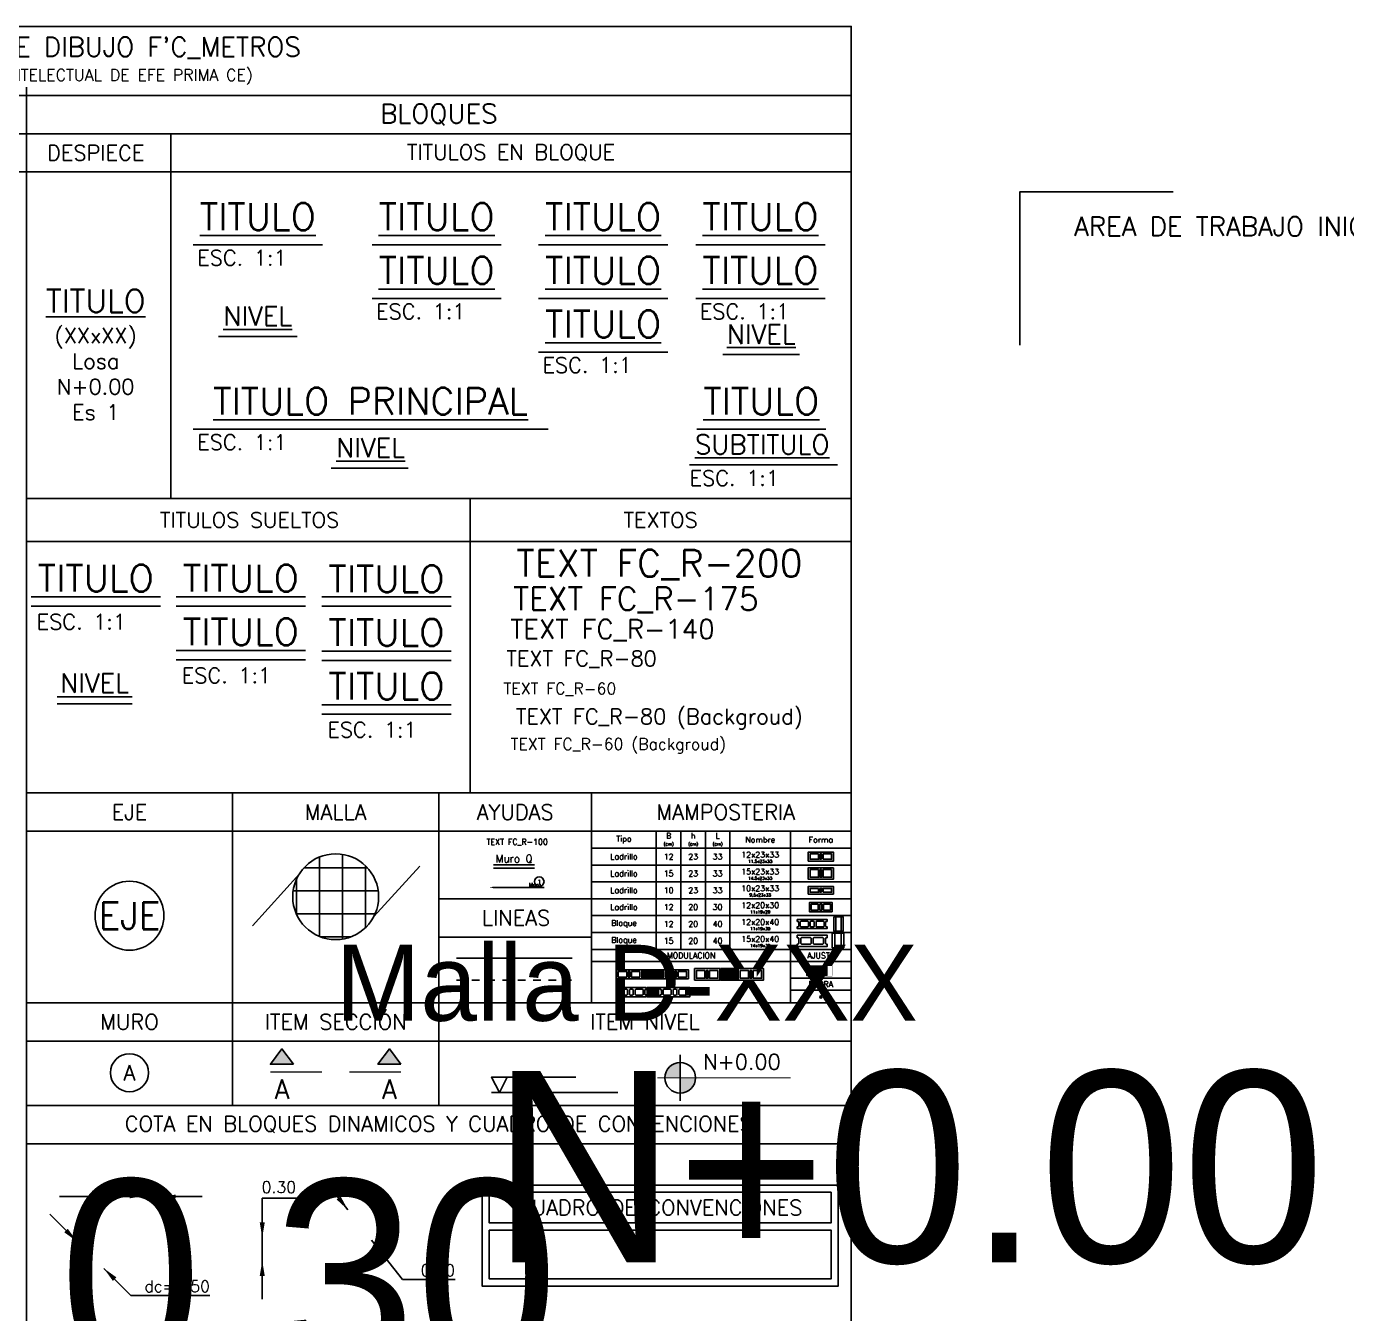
# Model space of a CAD drawing. Header units: millimetres. Extents: x -0.7 to 82.3, y -14.8 to 42.8.
# Drawn here: x 9.38 to 26.6, y 25.98 to 42.78 of the extents above; entities that cross this region are included whole.
import ezdxf
from ezdxf import colors
from ezdxf.entities.mleader import LeaderData, LeaderLine
from ezdxf.enums import TextEntityAlignment as Align
from ezdxf.math import Vec2, Vec3

# ---------------------------------------------------------------- set-up
doc = ezdxf.new("R2018")
doc.units = ezdxf.units.MM
doc.header["$LTSCALE"] = 0.01
doc.linetypes.add('DOT', pattern=[6.35, 0, -6.35])
for name, color, linetype in [('FC_BORDES', 4, 'Continuous'), ('FC_CIRCULO DE EJES', 3, 'Continuous'), ('FC_COTAS', 1, 'Continuous'), ('FC_HATCH 253', 253, 'Continuous'), ('FC_LINEA CORTE', 1, 'Continuous'), ('FC_MODULACION', 6, 'Continuous'), ('FC_NUMERO', 11, 'Continuous'), ('FC_R-100', 12, 'Continuous'), ('FC_R-140', 2, 'Continuous'), ('FC_R-175', 5, 'Continuous'), ('FC_R-200', 5, 'Continuous'), ('FC_R-60', 11, 'Continuous'), ('FC_R-80', 11, 'Continuous'), ('FC_REFUERZO', 5, 'Continuous'), ('FC_REFUERZO 2', 1, 'Continuous')]:
    doc.layers.add(name, color=color, linetype=linetype)
doc.layers.add('FC_HOJA', color=230, linetype='Continuous', plot=False)
doc.layers.add('FC_TEXTO NO IMPRIMIR', color=252, linetype='Continuous', plot=False)
doc.styles.add('FC_TEXT', font='romans.shx', dxfattribs={"height": 0.002})
doc.styles.add('FC_TEXT1', font='romans.shx')
doc.styles.get("Standard").update_dxf_attribs({"font": 'romans.shx'})
doc.linetypes.add('ZIGZAG', pattern='A,0.00254,-5.08,[131,ltypeshp.shx,S=5.08,R=0,X=-5.08,Y=0],-10.16,[131,ltypeshp.shx,S=5.08,R=180,X=5.08,Y=0],-5.08', length=20.32254)
doc.dimstyles.new('FC_COTAS EJES', dxfattribs={"dimtxt": 0.002, "dimasz": 0.0015, "dimexe": 0, "dimexo": 0, "dimgap": 0.001, "dimtad": 1, "dimtih": 1, "dimtoh": 1, "dimzin": 0, "dimdsep": 46, "dimtxsty": 'FC_TEXT1', "dimblk": 'DOT', "dimcen": 0.09, "dimclrd": 256, "dimclre": 256, "dimclrt": 256, "dimadec": 0, "dimazin": 0, "dimtfac": 1, "dimtix": 1, "dimtmove": 2, "dimatfit": 3, "dimfxl": 1.002, "dimtolj": 1, "dimtzin": 0, "dimlwd": -1, "dimarcsym": 0})

# ---------------------------------------------------------------- blocks, each defined once
blk = doc.blocks.new('*U24')
at = {"layer": 'FC_R-200', "color": 4, "ltscale": 1.5}
blk.add_lwpolyline([(-0.00843, 0), (0.00843, 0)], dxfattribs=at)
at = {"layer": 'FC_R-200', "ltscale": 1.5, "style": 'FC_TEXT1'}
blk.add_attdef('%%UTÍTULO', text='', height=0.0035, dxfattribs=at).set_placement((0, 0.00366), align=Align.MIDDLE_CENTER)
at = {"layer": 'FC_R-80', "ltscale": 1.5, "style": 'FC_TEXT1'}
blk.add_attdef('ESCALA', text='', height=0.002, dxfattribs=at).set_placement((-0.0079, -0.0017), align=Align.MIDDLE_LEFT)
blk = doc.blocks.new('*U25')
at = {"layer": 'FC_R-140', "color": 4, "ltscale": 1.5}
blk.add_lwpolyline([(-0.00515, -0.00507), (0.00489, -0.00507)], dxfattribs=at)
at = {"layer": 'FC_R-200', "color": 4, "ltscale": 1.5}
blk.add_lwpolyline([(-0.02315, 0), (0.02315, 0)], dxfattribs=at)
at = {"layer": 'FC_R-140', "ltscale": 1.5, "style": 'FC_TEXT1'}
blk.add_attdef('%%UNIVEL', text='', height=0.0025, dxfattribs=at).set_placement((0, -0.00242), align=Align.MIDDLE_CENTER)
at = {"layer": 'FC_R-200', "ltscale": 1.5, "style": 'FC_TEXT1'}
blk.add_attdef('%%UTÍTULO', text='', height=0.0035, dxfattribs=at).set_placement((0, 0.00366), align=Align.MIDDLE_CENTER)
at = {"layer": 'FC_R-80', "ltscale": 1.5, "style": 'FC_TEXT1'}
blk.add_attdef('ESCALA', text='', height=0.002, dxfattribs=at).set_placement((-0.02262, -0.0017), align=Align.MIDDLE_LEFT)
blk = doc.blocks.new('*U27')
at = {"layer": 'FC_R-200', "color": 4, "ltscale": 1.5}
for points in [[(-0.00843, 0), (0.00843, 0)], [(-0.00843, -0.007), (0.00843, -0.007)]]:
    blk.add_lwpolyline(points, dxfattribs=at)
at = {"layer": 'FC_R-200', "ltscale": 1.5, "style": 'FC_TEXT1'}
for tag, p in [('%%UTÍTULO', (0, 0.00366)), ('%%UTÍTULO1', (0, -0.00334))]:
    blk.add_attdef(tag, text='', height=0.0035, dxfattribs=at).set_placement(p, align=Align.MIDDLE_CENTER)
at = {"layer": 'FC_R-80', "ltscale": 1.5, "style": 'FC_TEXT1'}
blk.add_attdef('ESCALA', text='', height=0.002, dxfattribs=at).set_placement((-0.0079, -0.0087), align=Align.MIDDLE_LEFT)
blk = doc.blocks.new('FC_B_Eje')
at = {"layer": 'FC_CIRCULO DE EJES', "ltscale": 1.5}
blk.add_circle((0, 0), 0.0045, dxfattribs=at)
at = {"ltscale": 1.5, "style": 'FC_TEXT1'}
blk.add_attdef('EJE', text='', height=0.0035, dxfattribs=at).set_placement((0, 0), align=Align.MIDDLE_CENTER)
blk = doc.blocks.new('*U23')
h = blk.add_hatch(color=256)
h.dxf.hatch_style = 1
h.paths.add_polyline_path([(0.003, 0.001), (0, 0.001), (0.0015, 0.003)])
h.paths.add_polyline_path([(0.01702, 0.001), (0.01402, 0.001), (0.01552, 0.003)])
for points in [[(0.003, 0.001), (0, 0.001), (0.0015, 0.003)], [(0.01702, 0.001), (0.01402, 0.001), (0.01552, 0.003)]]:
    blk.add_lwpolyline(points, close=True)
at = {"const_width": 0.00015}
for points in [[(0, 0), (0.00674, 0)], [(0.01702, 0), (0.01027, 0)]]:
    blk.add_lwpolyline(points, dxfattribs=at)
at = {"layer": 'FC_R-140', "style": 'FC_TEXT1'}
for tag, p in [('X', (0.0015, -0.00225)), ("X'", (0.01552, -0.00225))]:
    blk.add_attdef(tag, text='', height=0.0025, dxfattribs=at).set_placement(p, align=Align.MIDDLE_CENTER)
blk = doc.blocks.new('*U22')
at = {"layer": 'FC_HATCH 253'}
h = blk.add_hatch(color=256, dxfattribs=at)
h.paths.add_polyline_path([(-0.002, 0), (0, 0), (0, 0.002, 0.414214)])
h.paths.add_polyline_path([(0.002, 0), (0, 0), (0, -0.002, 0.414214)])
blk.add_line((0, 0.003), (0, -0.003))
at = {"const_width": 0.00015}
blk.add_lwpolyline([(-0.003, 0), (0.01442, 0)], dxfattribs=at)
blk.add_circle((0, 0), 0.002)
at = {"layer": 'FC_R-80', "style": 'FC_TEXT1'}
blk.add_attdef('NIVEL', (0.003, 0.00109), '', height=0.002, dxfattribs=at)
blk = doc.blocks.new('*U26')
at = {"layer": 'FC_R-140', "color": 4, "ltscale": 1.5}
blk.add_lwpolyline([(-0.0049, -0.01433), (0.00511, -0.01433)], dxfattribs=at)
at = {"layer": 'FC_R-200', "color": 4, "ltscale": 1.5}
for points in [[(-0.00843, 0), (0.00843, 0)], [(-0.00843, -0.007), (0.00843, -0.007)]]:
    blk.add_lwpolyline(points, dxfattribs=at)
at = {"layer": 'FC_R-140', "ltscale": 1.5, "style": 'FC_TEXT1'}
blk.add_attdef('%%UNIVEL', text='', height=0.0025, dxfattribs=at).set_placement((0.00011, -0.01167), align=Align.MIDDLE_CENTER)
at = {"layer": 'FC_R-200', "ltscale": 1.5, "style": 'FC_TEXT1'}
for tag, p in [('%%UTÍTULO', (0, 0.00366)), ('%%UTÍTULO1', (0, -0.00334))]:
    blk.add_attdef(tag, text='', height=0.0035, dxfattribs=at).set_placement(p, align=Align.MIDDLE_CENTER)
at = {"layer": 'FC_R-80', "ltscale": 1.5, "style": 'FC_TEXT1'}
blk.add_attdef('ESCALA', text='', height=0.002, dxfattribs=at).set_placement((-0.0079, -0.0087), align=Align.MIDDLE_LEFT)
blk = doc.blocks.new('*U28')
at = {"layer": 'FC_R-200', "color": 4, "ltscale": 1.5}
for points in [[(-0.00843, 0), (0.00843, 0)], [(-0.00843, -0.007), (0.00843, -0.007)], [(-0.00843, -0.014), (0.00843, -0.014)]]:
    blk.add_lwpolyline(points, dxfattribs=at)
at = {"layer": 'FC_R-200', "ltscale": 1.5, "style": 'FC_TEXT1'}
for tag, p in [('TÍTULO', (0, 0.00366)), ('TÍTULO1', (0, -0.00334)), ('TÍTULO2', (0, -0.01034))]:
    blk.add_attdef(tag, text='', height=0.0035, dxfattribs=at).set_placement(p, align=Align.MIDDLE_CENTER)
at = {"layer": 'FC_R-80', "ltscale": 1.5, "style": 'FC_TEXT1'}
blk.add_attdef('ESCALA', text='', height=0.002, dxfattribs=at).set_placement((-0.0079, -0.0157), align=Align.MIDDLE_LEFT)
blk = doc.blocks.new('*U21')
at = {"ltscale": 0.9, "const_width": 0.0002}
blk.add_lwpolyline([(-0.00545, 0.002), (-0.01651, 0.002)], dxfattribs=at)
at = {"ltscale": 0.9}
blk.add_lwpolyline([(-0.01547, 0), (-0.01443, 0.002), (-0.01651, 0.002)], close=True, dxfattribs=at)
blk.add_lwpolyline([(0, 0), (-0.01651, 0)], dxfattribs=at)
at = {"layer": 'FC_R-80', "lineweight": 25, "flags": 104}
blk.add_attdef('N+00.00', text='', height=0.002, dxfattribs=at).set_placement((-0.01651, 0.00282), align=Align.BOTTOM_LEFT)
blk = doc.blocks.new('*U20')
at = {"layer": 'FC_NUMERO', "color": 0}
blk.add_circle((0, 0), 0.00248, dxfattribs=at)
at = {"layer": 'FC_NUMERO', "color": 0, "style": 'FC_TEXT1'}
blk.add_attdef('N-NUM', text='', height=0.002, dxfattribs=at).set_placement((0, 0), align=Align.MIDDLE_CENTER)
blk = doc.blocks.new('*U34')
at = {"layer": 'FC_R-140', "color": 4, "ltscale": 1.5}
blk.add_lwpolyline([(-0.00934, -0.00466), (0.00994, -0.00466)], dxfattribs=at)
at = {"layer": 'FC_R-200', "color": 4, "ltscale": 1.5}
blk.add_lwpolyline([(-0.00842, 0), (0.00842, 0)], dxfattribs=at)
at = {"layer": 'FC_R-140', "ltscale": 1.5, "style": 'FC_TEXT1'}
blk.add_attdef('%%UNIVEL', text='', height=0.0025, dxfattribs=at).set_placement((0.00013, -0.002), align=Align.MIDDLE_CENTER)
at = {"layer": 'FC_R-200', "ltscale": 1.5, "style": 'FC_TEXT1'}
blk.add_attdef('%%UTÍTULO', text='', height=0.0035, dxfattribs=at).set_placement((0.00001, 0.00366), align=Align.MIDDLE_CENTER)
at = {"layer": 'FC_R-80', "ltscale": 1.5, "style": 'FC_TEXT'}
blk.add_attdef('ESCALA', text='', height=0.002, dxfattribs=at).set_placement((-0.00934, -0.00538), align=Align.TOP_LEFT)
blk = doc.blocks.new('*U32')
at = {"layer": 'FC_BORDES'}
for points in [[(0, 0), (0.04646, 0), (0.04646, -0.01316), (0, -0.01316)], [(0.00093, -0.00093), (0.04553, -0.00093), (0.04553, -0.00493), (0.00093, -0.00493)], [(0.00093, -0.00587), (0.04553, -0.00587), (0.04553, -0.01223), (0.00093, -0.01223)]]:
    blk.add_lwpolyline(points, close=True, dxfattribs=at)
at = {"layer": 'FC_R-80', "ltscale": 0.6, "style": 'FC_TEXT1'}
blk.add_attdef('CONVENCIONES', text='', height=0.002, dxfattribs=at).set_placement((0.02323, -0.00293), align=Align.MIDDLE_CENTER)
blk = doc.blocks.new('*U36')
at = {"layer": 'FC_R-140', "color": 4, "ltscale": 1.5}
blk.add_lwpolyline([(-0.00514, 0), (0.00514, 0)], dxfattribs=at)
at = {"layer": 'FC_R-140', "ltscale": 1.5, "style": 'FC_TEXT1'}
blk.add_attdef('%%UTÍTULO', text='', height=0.0025, dxfattribs=at).set_placement((0, 0.00266), align=Align.MIDDLE_CENTER)
at = {"layer": 'FC_R-80', "ltscale": 1.5, "style": 'FC_TEXT1'}
blk.add_attdef('ESCALA', text='', height=0.002, dxfattribs=at).set_placement((-0.00514, -0.0017), align=Align.MIDDLE_LEFT)
blk = doc.blocks.new('*U38')
at = {"layer": 'FC_R-140', "ltscale": 0.6}
blk.add_lwpolyline([(-0.0049, -0.00056), (0.0049, -0.00056)], dxfattribs=at)
at = {"layer": 'FC_R-140', "color": 4, "ltscale": 1.5}
blk.add_lwpolyline([(-0.0049, -0.00147), (0.0049, -0.00147)], dxfattribs=at)
blk = doc.blocks.new('_Dot')
at = {"color": 0, "linetype": 'ByBlock', "lineweight": -2}
blk.add_line((-0.5, 0), (-1, 0), dxfattribs=at)
at = {"color": 0, "linetype": 'ByBlock', "const_width": 0.5}
blk.add_lwpolyline([(-0.25, 0, 1), (0.25, 0, 1)], format="xyb", close=True, dxfattribs=at)
blk = doc.blocks.new('*U63')
at = {"layer": 'FC_R-200'}
blk.add_lwpolyline([(-0.00843, -0.0007), (0.00843, -0.0007)], dxfattribs=at)
at = {"layer": 'FC_R-200', "color": 4, "ltscale": 1.5}
blk.add_lwpolyline([(-0.00843, -0.0019), (0.00843, -0.0019)], dxfattribs=at)
blk = doc.blocks.new('*U68')
at = {"layer": 'FC_REFUERZO', "ltscale": 0.9}
h = blk.add_hatch(dxfattribs=at)
h.set_pattern_fill('_USER', color=256, scale=0.003, double=1, pattern_type=0)
h.set_pattern_definition([(0, (0, 0), (0, 0.003), []), (90, (0, 0), (-0.003, 2e-19), [])])
edge = h.paths.add_edge_path()
edge.add_arc((0, 0), 0.0056, 0, 360)
at = {"layer": 'FC_BORDES'}
blk.add_circle((0, 0), 0.0056, dxfattribs=at)
at = {"layer": 'FC_LINEA CORTE'}
for points in [[(0.00496, -0.0026), (0.01096, 0.00398)], [(-0.00474, 0.00298), (-0.01085, -0.00379)]]:
    blk.add_lwpolyline(points, dxfattribs=at)
at = {"layer": 'FC_R-80', "lineweight": 30, "ltscale": 0.9, "flags": 104}
blk.add_attdef('Malla', text='', height=0.002, dxfattribs=at).set_placement((0, -0.00627), align=Align.TOP_CENTER)
blk = doc.blocks.new('FC_B_Ladrillo12x20x30')
at = {"layer": 'FC_MODULACION', "ltscale": 0.9}
for points in [[(0.3, 0.12), (0, 0.12), (0, 0), (0.3, 0)], [(0.117, 0.022), (0.022, 0.022), (0.022, 0.098), (0.117, 0.098)], [(0.136, 0.022), (0.136, 0.098), (0.164, 0.098), (0.164, 0.022)], [(0.183, 0.022), (0.278, 0.022), (0.278, 0.098), (0.183, 0.098)]]:
    blk.add_lwpolyline(points, close=True, dxfattribs=at)
blk = doc.blocks.new('FC_B_Ladrillo 10x23x33')
at = {"color": 0, "ltscale": 0.9}
for points in [[(0, -0.1), (0.33, -0.1), (0.33, 0), (0, 0)], [(0.135, -0.025), (0.025, -0.025), (0.025, -0.075), (0.135, -0.075)], [(0.175, -0.075), (0.175, -0.025), (0.155, -0.025), (0.155, -0.075)], [(0.195, -0.075), (0.305, -0.075), (0.305, -0.025), (0.195, -0.025)]]:
    blk.add_lwpolyline(points, close=True, dxfattribs=at)
blk = doc.blocks.new('FC_B_Ladrillo 15x23x33')
at = {"ltscale": 0.6}
for points in [[(0.33, 0), (0, 0), (0, -0.15), (0.33, -0.15)], [(0.135, -0.025), (0.025, -0.025), (0.025, -0.125), (0.135, -0.125)], [(0.175, -0.025), (0.155, -0.025), (0.155, -0.125), (0.175, -0.125)], [(0.305, -0.025), (0.195, -0.025), (0.195, -0.125), (0.305, -0.125)]]:
    blk.add_lwpolyline(points, close=True, dxfattribs=at)
blk = doc.blocks.new('FC_B_Bloque concreto 12x20x40')
at = {"ltscale": 0.6}
for points in [[(0, 0), (0.39, 0), (0.39, -0.025), (0.38, -0.025, 0.4142136), (0.37, -0.035), (0.37, -0.085, 0.4142136), (0.38, -0.095), (0.39, -0.095), (0.39, -0.12), (0, -0.12), (0, -0.095), (0.01, -0.095, 0.4142136), (0.02, -0.085), (0.02, -0.035, 0.4142136), (0.01, -0.025), (0, -0.025)], [(0.05, -0.0225), (0.135, -0.0225, -0.4142136), (0.145, -0.0325), (0.145, -0.0875, -0.4142136), (0.135, -0.0975), (0.05, -0.0975, -0.4142136), (0.04, -0.0875), (0.04, -0.0325, -0.4142136)], [(0.18, -0.0225), (0.21, -0.0225, -0.4142136), (0.22, -0.0325), (0.22, -0.0875, -0.4142136), (0.21, -0.0975), (0.18, -0.0975, -0.4142136), (0.17, -0.0875), (0.17, -0.0325, -0.4142136)], [(0.34, -0.0225), (0.255, -0.0225, 0.4142136), (0.245, -0.0325), (0.245, -0.0875, 0.4142136), (0.255, -0.0975), (0.34, -0.0975, 0.4142136), (0.35, -0.0875), (0.35, -0.0325, 0.4142136)]]:
    blk.add_lwpolyline(points, format="xyb", close=True, dxfattribs=at)
blk = doc.blocks.new('FC_B_Bloque concreto 15x20x40')
at = {"ltscale": 0.6}
for points in [[(0, 0), (0.39, 0), (0.39, -0.033), (0.38, -0.033, 0.414214), (0.37, -0.043), (0.37, -0.107, 0.414214), (0.38, -0.117), (0.39, -0.117), (0.39, -0.15), (0, -0.15), (0, -0.117), (0.01, -0.117, 0.414214), (0.02, -0.107), (0.02, -0.043, 0.414214), (0.01, -0.033), (0, -0.033)], [(0.063, -0.119), (0.166, -0.119, 0.414214), (0.181, -0.104), (0.181, -0.046, 0.414214), (0.166, -0.031), (0.063, -0.031, 0.414214), (0.048, -0.046), (0.048, -0.104, 0.414214)], [(0.327, -0.119), (0.224, -0.119, -0.414214), (0.209, -0.104), (0.209, -0.046, -0.414214), (0.224, -0.031), (0.327, -0.031, -0.414214), (0.342, -0.046), (0.342, -0.104, -0.414214)]]:
    blk.add_lwpolyline(points, format="xyb", close=True, dxfattribs=at)
blk = doc.blocks.new('FC_B_Bloque concreto 12x20x40 alzado')
at = {"ltscale": 0.6}
blk.add_lwpolyline([(0, 0.2), (0.12, 0.2), (0.12, 0.01), (0, 0.01)], close=True, dxfattribs=at)
for points in [[(0.025, 0.2), (0.025, 0.01)], [(0.095, 0.2), (0.095, 0.01)]]:
    blk.add_lwpolyline(points, dxfattribs=at)
blk = doc.blocks.new('FC_B_Bloque concreto 15x20x40 alzado')
at = {"ltscale": 0.6}
blk.add_lwpolyline([(0, 0.2), (0.15, 0.2), (0.15, 0.01), (0, 0.01)], close=True, dxfattribs=at)
for points in [[(0.033, 0.2), (0.033, 0.01)], [(0.117, 0.2), (0.117, 0.01)]]:
    blk.add_lwpolyline(points, dxfattribs=at)
blk = doc.blocks.new('FC_B_Ladrillo 12x23x33')
at = {"color": 0, "ltscale": 0.9}
for points in [[(0, -0.12), (0.33, -0.12), (0.33, 0), (0, 0)], [(0.135, -0.025), (0.025, -0.025), (0.025, -0.095), (0.135, -0.095)], [(0.175, -0.095), (0.175, -0.025), (0.155, -0.025), (0.155, -0.095)], [(0.195, -0.095), (0.305, -0.095), (0.305, -0.025), (0.195, -0.025)]]:
    blk.add_lwpolyline(points, close=True, dxfattribs=at)
blk = doc.blocks.new('*U78')
at = {"layer": 'FC_MODULACION', "color": 0}
for p in [(-0.355, 0.06), (-0.015, 0.06)]:
    blk.add_blockref('FC_B_Ladrillo 12x23x33', p, dxfattribs=at)
at = {"color": 0, "ltscale": 0.9}
blk.add_wipeout([(0.245, 0.06), (0.585, 0.06), (0.585, -0.06), (0.245, -0.06)], dxfattribs=at)
at = {"layer": 'FC_HATCH 253', "ltscale": 0.9, "transparency": 33554687}
h = blk.add_hatch(dxfattribs=at)
h.set_pattern_fill('ANSI31', color=256, scale=0.003)
h.set_pattern_definition([(45, (0.2548925, 0), (-0.0067352, 0.0067352), [])])
h.paths.add_polyline_path([(-0.015, 0.06), (0.245, 0.06), (0.245, -0.06), (-0.015, -0.06)])
at = {"layer": 'FC_MODULACION', "color": 0}
blk.add_lwpolyline([(-0.015, 0.06), (0.245, 0.06), (0.245, -0.06), (-0.015, -0.06)], close=True, dxfattribs=at)
blk.add_blockref('FC_B_Ladrillo 12x23x33', (0.255, 0.06), dxfattribs=at)
blk = doc.blocks.new('*U80')
at = {"color": 0}
blk.add_blockref('FC_B_Ladrillo 15x23x33', (-0.385, 0.075), dxfattribs=at)
at = {"color": 0, "xscale": -1}
blk.add_blockref('FC_B_Ladrillo 15x23x33', (0.285, 0.075), dxfattribs=at)
at = {"color": 0, "ltscale": 0.9}
blk.add_wipeout([(0.175, 0.076), (0.425, 0.076), (0.425, -0.075), (0.175, -0.075)], dxfattribs=at)
at = {"layer": 'FC_HATCH 253', "ltscale": 0.9, "transparency": 33554687}
h = blk.add_hatch(dxfattribs=at)
h.set_pattern_fill('ANSI31', color=256, scale=0.003)
h.set_pattern_definition([(45, (0.130082, 0), (-0.0067352, 0.0067352), [])])
h.paths.add_polyline_path([(-0.045, 0.075), (0.175, 0.075), (0.175, -0.075), (-0.045, -0.075)])
at = {"color": 0, "ltscale": 0.9, "transparency": 33554687}
blk.add_lwpolyline([(-0.045, 0.075), (0.175, 0.075), (0.175, -0.075), (-0.045, -0.075)], close=True, dxfattribs=at)
at = {"color": 0, "xscale": -1}
blk.add_blockref('FC_B_Ladrillo 15x23x33', (0.515, 0.075), dxfattribs=at)
blk = doc.blocks.new('*U86')
at = {"layer": 'FC_HATCH 253', "ltscale": 0.6}
h = blk.add_hatch(dxfattribs=at)
h.set_pattern_fill('ANSI31', color=256, scale=0.003)
h.paths.add_polyline_path([(0, 0), (0.159, 0), (0.159, -0.12), (0, -0.12)])
at = {"color": 0, "ltscale": 0.6}
blk.add_lwpolyline([(0, 0), (0.159, 0), (0.159, -0.12), (0, -0.12)], close=True, dxfattribs=at)
at = {"ltscale": 0.6}
blk.add_lwpolyline([(0.159, 0), (0.39, 0), (0.39, -0.12), (0.159, -0.12)], close=True, dxfattribs=at)
at = {"color": 0}
for p in [(-0.4, 0), (0, 0)]:
    blk.add_blockref('FC_B_Bloque concreto 12x20x40', p, dxfattribs=at)
at = {"ltscale": 0.6}
blk.add_wipeout([(0.159, 0), (0.395, 0), (0.395, -0.12), (0.159, -0.12)], dxfattribs=at)
at = {"color": 0}
blk.add_blockref('FC_B_Bloque concreto 12x20x40', (0.169, 0), dxfattribs=at)
blk = doc.blocks.new('*U85')
at = {"layer": 'FC_HATCH 253', "ltscale": 0.6}
h = blk.add_hatch(dxfattribs=at)
h.set_pattern_fill('ANSI31', color=256, scale=0.003)
h.set_pattern_definition([(45, (0.097686, 0), (-0.0067352, 0.0067352), [])])
h.paths.add_polyline_path([(0, 0), (0.263, 0), (0.263, -0.12), (0, -0.12)])
at = {"color": 0, "ltscale": 0.6}
blk.add_blockref('FC_B_Ladrillo 12x23x33', (0, 0), dxfattribs=at)
blk.add_wipeout([(0.335, 0.005), (0.263, 0.005), (0.263, -0.125), (0.335, -0.125)], dxfattribs=at)
blk.add_lwpolyline([(0, 0), (0.263, 0), (0.263, -0.12), (0, -0.12)], close=True, dxfattribs=at)
blk = doc.blocks.new('FC_B_Barra muros mamposteria')
h = blk.add_hatch(color=0)
h.dxf.hatch_style = 1
edge = h.paths.add_edge_path()
edge.add_arc((0, 0), 0.015, 0, 360, ccw=False)
at = {"color": 0}
blk.add_circle((0, 0), 0.015, dxfattribs=at)
blk = doc.blocks.new('*U111')
at = {"layer": 'FC_BORDES', "ltscale": 0.9}
blk.add_lwpolyline([(-0.00534, -0.00091), (0.00534, -0.00091)], dxfattribs=at)
at = {"layer": 'FC_R-80', "ltscale": 0.9}
blk.add_lwpolyline([(-0.00534, 0), (0.00534, 0)], dxfattribs=at)
at = {"layer": 'FC_R-80', "ltscale": 0.6, "style": 'FC_TEXT1'}
blk.add_attdef('MURO', text='', height=0.002, dxfattribs=at).set_placement((0, 0), align=Align.BOTTOM_CENTER)
blk = doc.blocks.new('*U101')
at = {"layer": 'Defpoints', "ltscale": 0.9, "transparency": 33554457}
blk.add_line((0, 0), (0.003, 0), dxfattribs=at)
at = {"layer": 'FC_R-80', "lineweight": 30, "ltscale": 0.9, "flags": 104}
blk.add_attdef('TEXTO', text='', height=0.0015, dxfattribs=at).set_placement((-0.01066, 0.0022), align=Align.TOP_LEFT)
at = {"layer": 'FC_LINEA CORTE', "ltscale": 0.9}
for points in [[(0, 0), (-0.01066, 0), (0, 0)], [(0.003, 0), (0.00798, 0), (0.003, 0)]]:
    blk.add_leader(points, dimstyle='FC_COTAS EJES', override={"dimscale": 1}, dxfattribs=at)
blk = doc.blocks.new('*U103')
at = {"layer": 'Defpoints', "ltscale": 0.9, "transparency": 33554457}
blk.add_line((0, 0), (0, -0.003), dxfattribs=at)
at = {"layer": 'FC_LINEA CORTE', "ltscale": 0.9}
blk.add_lwpolyline([(0.00508, 0.00514), (0, 0.00514)], dxfattribs=at)
at = {"layer": 'FC_R-80', "ltscale": 0.9, "style": 'FC_TEXT1'}
blk.add_attdef('TEXTO', (0.00035, 0.00584), '', height=0.0015, dxfattribs=at)
at = {"layer": 'FC_LINEA CORTE', "ltscale": 0.9}
for points in [[(0, 0), (0, 0.00514), (0, 0)], [(0, -0.003), (0, -0.00801), (0, -0.003)]]:
    blk.add_leader(points, dimstyle='FC_COTAS EJES', override={"dimscale": 1, "dimasz": 0.002}, dxfattribs=at)
blk = doc.blocks.new('*U102')
at = {"layer": 'FC_R-80', "ltscale": 0.6, "style": 'FC_TEXT1'}
blk.add_attdef('DC=X.XX', text='', height=0.0015, dxfattribs=at).set_placement((0.01561, -0.0053), align=Align.BOTTOM_RIGHT)
at = {"layer": 'FC_COTAS'}
for points in [[(-0.00177, 0.00177), (-0.0053, 0.0053)], [(0.00177, -0.00177), (0.0053, -0.0053), (0.01561, -0.0053)]]:
    blk.add_leader(points, dimstyle='FC_COTAS EJES', override={"dimscale": 1, "dimasz": 0.002, "dimgap": 0.001, "dimtad": 0}, dxfattribs=at)
blk = doc.blocks.new('*U104')
at = {"layer": 'FC_LINEA CORTE', "ltscale": 0.9}
blk.add_lwpolyline([(0.00402, -0.00514), (0.01089, -0.00514)], dxfattribs=at)
at = {"layer": 'FC_R-80', "ltscale": 0.6, "style": 'FC_TEXT1'}
blk.add_attdef('X.XX', text='', height=0.0015, dxfattribs=at).set_placement((0.01089, -0.00514), align=Align.BOTTOM_RIGHT)
at = {"layer": 'FC_LINEA CORTE', "ltscale": 0.9}
for points, override in [([(-0.00308, 0.00394), (-0.00569, 0.00729), (-0.00579, 0.00741)], {"dimscale": 1, "dimasz": 0.002}), ([(0, 0), (0.00402, -0.00514), (0.00403, -0.00514)], {"dimscale": 1, "dimasz": 0.002, "dimclrd": 256})]:
    blk.add_leader(points, dimstyle='FC_COTAS EJES', override=override, dxfattribs=at)

msp = doc.modelspace()

# ---------------------------------------------------------------- linework, layer by layer
at = {"layer": 'FC_BORDES', "ltscale": 1.5}
msp.add_lwpolyline([(0, 42.7823), (20.1371, 42.7823), (20.1371, 0), (0, 0)], close=True, dxfattribs=at)
for points in [[(0, 41.8823), (20.1371, 41.8823)], [(9.3753, 0.1067), (9.3753, 41.989)], [(0, 41.3823), (20.1371, 41.3823)], [(11.2601, 36.6236), (11.2601, 41.3823)], [(0, 40.8823), (20.1371, 40.8823)], [(9.3753, 36.6236), (20.1371, 36.6236)], [(15.1644, 36.6236), (15.1644, 32.7794)], [(9.3753, 36.0584), (20.1371, 36.0584)], [(9.3753, 32.7794), (20.1371, 32.7794)], [(12.0657, 30.2869), (12.0657, 32.7794)], [(14.7562, 30.2869), (14.7562, 32.7794)], [(16.7505, 30.0413), (16.7505, 32.7794)], [(9.3753, 32.2794), (20.1371, 32.2794)], [(17.5948, 30.7384), (17.5948, 32.2794)], [(17.9154, 30.7384), (17.9154, 32.2794)], [(18.2361, 30.7384), (18.2361, 32.2794)], [(18.554, 30.7384), (18.554, 32.2794)], [(19.3456, 30.7384), (19.3456, 32.2794)], [(16.7505, 32.0584), (20.1371, 32.0584)], [(16.7505, 31.8384), (20.1371, 31.8384)], [(16.7505, 31.6184), (20.1371, 31.6184)], [(14.7562, 31.3984), (16.7505, 31.3984)], [(16.7505, 31.3984), (20.1371, 31.3984)], [(16.7505, 31.1784), (20.1371, 31.1784)], [(14.7562, 30.8984), (16.7505, 30.8984)], [(16.7505, 30.9584), (20.1371, 30.9584)], [(16.7505, 30.7384), (20.1371, 30.7384)], [(19.3456, 30.7384), (19.3456, 30.0413)], [(16.7505, 30.5784), (20.1371, 30.5784)], [(12.0657, 28.7023), (12.0657, 30.2869)], [(14.7562, 28.7023), (14.7562, 30.2869)], [(19.3456, 30.2034), (20.1371, 30.2034)], [(9.3753, 30.0413), (20.1371, 30.0413)], [(9.3753, 29.5413), (20.1371, 29.5413)], [(9.3753, 28.7023), (20.1371, 28.7023)], [(9.3753, 28.2023), (20.1371, 28.2023)]]:
    msp.add_lwpolyline(points, dxfattribs=at)
at = {"layer": 'FC_BORDES', "linetype": 'ZIGZAG', "ltscale": 0.01}
msp.add_lwpolyline([(14.9891, 30.6221), (16.4968, 30.6221)], dxfattribs=at)
at = {"layer": 'FC_BORDES', "linetype": 'DOT', "ltscale": 0.01}
msp.add_lwpolyline([(14.9891, 30.3372), (16.4968, 30.3372)], dxfattribs=at)
at = {"layer": 'FC_HOJA', "ltscale": 0.6}
msp.add_lwpolyline([(24.3372, 40.6222), (22.3372, 40.6222), (22.3372, 38.6222)], dxfattribs=at)

# ---------------------------------------------------------------- block references
at = {"ltscale": 0.6, "xscale": 100, "yscale": 100, "zscale": 100}
msp.add_blockref('*U38', (10.265, 34.0899), dxfattribs=at)
at = {"ltscale": 0.6}
ref = msp.add_blockref('*U68', (13.411, 31.4249), dxfattribs=dict(at, xscale=100, yscale=100, zscale=100))
lines = msp.add_mtext('Malla D-XXX', dxfattribs={"layer": 'FC_R-80', "ltscale": 0.9, "insert": (13.411, 30.7983), "char_height": 0.992476, "attachment_point": 1})
ref.add_attrib('Malla', '', (13.411, 30.7983), dxfattribs={"flags": 104}).embed_mtext(lines)
at = {"layer": 'FC_BORDES', "xscale": 100, "yscale": 100, "zscale": 100}
msp.add_blockref('*U32', (15.3215, 27.6607), dxfattribs=at).add_auto_attribs({'CONVENCIONES': 'CUADRO DE CONVENCIONES'})
at = {"layer": 'FC_COTAS', "xscale": 100, "yscale": 100, "zscale": 100}
for name, p, values in [('*U23', (12.56, 29.1381), {"X'": 'A', 'X': 'A'}), ('*U22', (17.9066, 29.0617), {'NIVEL': 'N+0.00'})]:
    msp.add_blockref(name, p, dxfattribs=at).add_auto_attribs(values)
at = {"layer": 'FC_COTAS'}
ref = msp.add_blockref('*U21', (17.0935, 28.8698), dxfattribs=dict(at, xscale=100, yscale=100, zscale=100))
lines = msp.add_mtext('N+0.00', dxfattribs={"layer": 'FC_R-80', "lineweight": 25, "insert": (15.4428, 29.1519), "char_height": 2.5, "attachment_point": 1})
ref.add_attrib('N+00.00', '', (15.4428, 29.1519), dxfattribs={"flags": 104}).embed_mtext(lines)
ref = msp.add_blockref('*U101', (10.8725, 27.5138), dxfattribs=dict(at, xscale=100, yscale=100, zscale=100))
lines = msp.add_mtext('0.30', dxfattribs={"layer": 'FC_R-80', "ltscale": 0.9, "insert": (9.8061, 27.7338), "char_height": 2.5, "attachment_point": 1})
ref.add_attrib('TEXTO', '', (9.8061, 27.7338), dxfattribs={"flags": 104}).embed_mtext(lines)
ref = msp.add_blockref('*U103', (12.4525, 26.9756), dxfattribs=dict(at, xscale=100, yscale=100, zscale=100))
ref.add_attrib('TEXTO', '0.30', (12.4446, 27.5597), dxfattribs={"layer": 'FC_R-80', "ltscale": 0.9, "height": 0.15, "style": 'FC_TEXT1'})
at = {"layer": 'FC_COTAS', "ltscale": 0.6, "xscale": 100, "yscale": 100, "zscale": 100}
for name, p, values in [('*U104', (13.8793, 26.9438), {'X.XX': '0.50'}), ('*U102', (10.2093, 26.7517), {'DC=X.XX': 'dc=0.50'})]:
    msp.add_blockref(name, p, dxfattribs=at).add_auto_attribs(values)
at = {"layer": 'FC_MODULACION', "ltscale": 0.6}
for name, p in [('FC_B_Ladrillo 12x23x33', (19.5763, 32.0084)), ('FC_B_Ladrillo 15x23x33', (19.5763, 31.8034)), ('FC_B_Ladrillo 10x23x33', (19.5763, 31.5584))]:
    msp.add_blockref(name, p, dxfattribs=at)
at = {"layer": 'FC_MODULACION', "xscale": -1, "rotation": 180}
msp.add_blockref('FC_B_Ladrillo12x20x30', (19.5913, 31.3484), dxfattribs=at)
at = {"layer": 'FC_MODULACION'}
for name, p in [('FC_B_Bloque concreto 12x20x40', (19.4332, 31.1284)), ('FC_B_Bloque concreto 12x20x40 alzado', (19.911, 30.9642)), ('FC_B_Bloque concreto 15x20x40', (19.4332, 30.9234)), ('FC_B_Bloque concreto 15x20x40 alzado', (19.891, 30.7489))]:
    msp.add_blockref(name, p, dxfattribs=at)
at = {"layer": 'FC_NUMERO'}
for p, xscale, yscale, zscale, values in [((16.0675, 31.6216), 25, 25, 25, {'N-NUM': '1'}), ((10.7205, 29.1282), 100, 100, 100, {'N-NUM': 'A'})]:
    msp.add_blockref('*U20', p, dxfattribs=dict(at, xscale=xscale, yscale=yscale, zscale=zscale)).add_auto_attribs(values)
at = {"layer": 'FC_R-140', "xscale": 100, "yscale": 100, "zscale": 100}
msp.add_blockref('*U36', (12.3948, 38.7371), dxfattribs=at).add_auto_attribs({'%%UTÍTULO': '%%UNIVEL'})
at = {"layer": 'FC_R-175'}
ref = msp.add_blockref('FC_B_Eje', (10.7205, 31.1772), dxfattribs=dict(at, xscale=100, yscale=100, zscale=100))
ref.add_attrib('EJE', 'EJE', dxfattribs={"layer": '0', "color": 0, "ltscale": 1.5, "height": 0.35, "style": 'FC_TEXT1'}).set_placement((10.7205, 31.1772), align=Align.MIDDLE_CENTER)
at = {"layer": 'FC_R-200', "xscale": 100, "yscale": 100, "zscale": 100}
for name, p, values in [('*U24', (12.3948, 39.9326), {'%%UTÍTULO': '%%UTITULO', 'ESCALA': 'ESC. 1:1'}), ('*U27', (14.7288, 39.9326), {'%%UTÍTULO': '%%UTITULO', '%%UTÍTULO1': '%%UTITULO', 'ESCALA': 'ESC. 1:1'}), ('*U28', (16.8999, 39.9326), {'TÍTULO': '%%UTITULO', 'TÍTULO1': '%%UTITULO', 'TÍTULO2': '%%UTITULO', 'ESCALA': 'ESC. 1:1'}), ('*U26', (18.9528, 39.9326), {'%%UTÍTULO': '%%UTITULO', '%%UTÍTULO1': '%%UTITULO', 'ESCALA': 'ESC. 1:1', '%%UNIVEL': '%%UNIVEL'})]:
    msp.add_blockref(name, p, dxfattribs=at).add_auto_attribs(values)
at = {"layer": 'FC_R-200', "ltscale": 1.5, "xscale": 100, "yscale": 100, "zscale": 100}
for name, p, values in [('*U25', (13.8666, 37.5258), {'%%UTÍTULO': '%%UTITULO PRINCIPAL', 'ESCALA': 'ESC. 1:1', '%%UNIVEL': '%%UNIVEL'}), ('*U34', (18.9633, 37.5258), {'%%UTÍTULO': '%%UTITULO', '%%UNIVEL': '%%USUBTITULO', 'ESCALA': 'ESC. 1:1'})]:
    msp.add_blockref(name, p, dxfattribs=at).add_auto_attribs(values)
at = {"layer": 'FC_R-200', "xscale": 100, "yscale": 100, "zscale": 100}
for p in [(10.28, 35.4067), (12.1735, 35.4067), (14.073, 35.4067), (12.1735, 34.7067), (14.073, 34.6987), (14.073, 33.9987)]:
    msp.add_blockref('*U63', p, dxfattribs=at)
at = {"layer": 'FC_R-80', "ltscale": 0.6, "xscale": 50, "yscale": 50, "zscale": 50}
msp.add_blockref('*U111', (15.7387, 31.8424), dxfattribs=at).add_auto_attribs({'MURO': 'Muro Q'})
at = {"layer": 'FC_REFUERZO 2', "color": 11}
msp.add_blockref('FC_B_Barra muros mamposteria', (19.7413, 30.1172), dxfattribs=at)

# ---------------------------------------------------------------- texts
at = {"layer": 'FC_R-100', "style": 'FC_TEXT'}
msp.add_text('TEXT FC_R-100 ', height=0.075, dxfattribs=at).set_placement((15.8045, 32.1414), align=Align.MIDDLE_CENTER)
at = {"layer": 'FC_R-140', "char_height": 0.25, "attachment_point": 5, "style": 'FC_TEXT1'}
for s, insert, width in [("PLANTILLA DE DIBUJO F'C_METROS\\P{\\H0.6x;(PROPIEDAD INTELECTUAL DE EFE PRIMA CE)}", (10.0685, 42.3323), 6.657262), ('BLOQUES', (14.7562, 41.6323), 1.669167)]:
    msp.add_mtext(s, dxfattribs=dict(at, insert=insert, width=width))
at = {"layer": 'FC_R-140', "insert": (17.022, 34.9056), "char_height": 0.25, "attachment_point": 5, "style": 'FC_TEXT'}
msp.add_mtext('TEXT FC_R-140', dxfattribs=at)
at = {"layer": 'FC_R-140', "ltscale": 0.6, "insert": (10.265, 34.0899), "char_height": 0.25, "attachment_point": 8, "style": 'FC_TEXT'}
msp.add_mtext('NIVEL', dxfattribs=at)
at = {"layer": 'FC_R-175', "insert": (10.28, 39.2003), "char_height": 0.3, "width": 1.403, "attachment_point": 5, "style": 'FC_TEXT'}
msp.add_mtext('{\\LTITULO}', dxfattribs=at)
at = {"layer": 'FC_R-175', "insert": (17.3292, 35.2984), "char_height": 0.3, "attachment_point": 5, "style": 'FC_TEXT'}
msp.add_mtext('TEXT FC_R-175', dxfattribs=at)
at = {"layer": 'FC_R-200', "char_height": 0.35, "style": 'FC_TEXT'}
for s, insert, attachment_point in [('TEXT FC_R-200', (17.6363, 35.76), 5), ('TITULO', (10.28, 35.4067), 8), ('TITULO', (12.1735, 35.4067), 8), ('TITULO', (14.073, 35.3987), 8), ('TITULO', (12.1735, 34.7067), 8), ('TITULO', (14.073, 34.6987), 8), ('TITULO', (14.073, 33.9987), 8)]:
    msp.add_mtext(s, dxfattribs=dict(at, insert=insert, attachment_point=attachment_point))
at = {"layer": 'FC_R-60', "insert": (16.3363, 34.1343), "char_height": 0.15, "attachment_point": 5, "style": 'FC_TEXT'}
msp.add_mtext('TEXT FC_R-60', dxfattribs=at)
at = {"layer": 'FC_R-80', "attachment_point": 5}
for s, insert, char_height, width, style in [('DESPIECE', (10.28, 41.1323), 0.2, 1.392476, 'FC_TEXT1'), ('TITULOS EN BLOQUE', (15.6986, 41.1323), 0.2, 3.097238, 'FC_TEXT1'), ('(XXxXX)\\PLosa\\PN+0.00\\PEs 1', (10.28, 38.2472), 0.2, 1.154381, 'FC_TEXT'), ('TITULOS SUELTOS', (12.2872, 36.341), 0.2, 2.621048, 'FC_TEXT1'), ('MALLA', (13.411, 32.5294), 0.2, 0.887714, 'FC_TEXT1'), ('AYUDAS', (15.7533, 32.5294), 0.2, 1.087714, 'FC_TEXT1'), ('MAMPOSTERIA', (18.5011, 32.5294), 0.2, 2.002, 'FC_TEXT1'), ('Tipo', (17.1726, 32.1689), 0.075, 0.211464, 'FC_TEXT1'), ('B\\P{\\H0.53333x;(cm)}', (17.7551, 32.1689), 0.075, 0.08456, 'FC_TEXT1'), ('h\\P{\\H0.53333x;(cm)}', (18.0757, 32.1689), 0.075, 0.08456, 'FC_TEXT1'), ('L\\P{\\H0.53333x;(cm)}', (18.3937, 32.1689), 0.075, 0.08456, 'FC_TEXT1'), ('Nombre', (18.9498, 32.1689), 0.075, 0.422179, 'FC_TEXT1'), ('Forma', (19.7413, 32.1689), 0.075, 0.340036, 'FC_TEXT1'), ('Ladrillo', (17.1726, 31.9484), 0.075, 0.386464, 'FC_TEXT1'), ('12', (17.7551, 31.9484), 0.075, 0.132893, 'FC_TEXT1'), ('23', (18.0757, 31.9484), 0.075, 0.132893, 'FC_TEXT1'), ('33', (18.3937, 31.9484), 0.075, 0.132893, 'FC_TEXT1'), ('12x23x33', (18.9498, 31.9732), 0.075, 0.422179, 'FC_TEXT1'), ('11.5x23x33', (18.9498, 31.8863), 0.04, 0.345162, 'FC_TEXT1'), ('Ladrillo', (17.1726, 31.7284), 0.075, 0.386464, 'FC_TEXT1'), ('15', (17.7551, 31.7284), 0.075, 0.132893, 'FC_TEXT1'), ('23', (18.0757, 31.7284), 0.075, 0.132893, 'FC_TEXT1'), ('33', (18.3937, 31.7284), 0.075, 0.132893, 'FC_TEXT1'), ('15x23x33', (18.9498, 31.7532), 0.075, 0.422179, 'FC_TEXT1'), ('Ladrillo', (17.1726, 31.5089), 0.075, 0.386464, 'FC_TEXT1'), ('10', (17.7551, 31.5089), 0.075, 0.132893, 'FC_TEXT1'), ('23', (18.0757, 31.5089), 0.075, 0.132893, 'FC_TEXT1'), ('33', (18.3937, 31.5089), 0.075, 0.132893, 'FC_TEXT1'), ('10x23x33', (18.9498, 31.5337), 0.075, 0.422179, 'FC_TEXT1'), ('14.5x23x33', (18.9498, 31.6663), 0.04, 0.345162, 'FC_TEXT1'), ('9.5x23x33', (18.9498, 31.4468), 0.04, 0.345162, 'FC_TEXT1'), ('LINEAS', (15.7641, 31.1484), 0.2, 0.963905, 'FC_TEXT1'), ('Ladrillo', (17.1726, 31.2894), 0.075, 0.386464, 'FC_TEXT1'), ('12', (17.7551, 31.2894), 0.075, 0.132893, 'FC_TEXT1'), ('20', (18.0757, 31.2894), 0.075, 0.132893, 'FC_TEXT1'), ('30', (18.3937, 31.2894), 0.075, 0.132893, 'FC_TEXT1'), ('12x20x30', (18.9498, 31.3142), 0.075, 0.422179, 'FC_TEXT1'), ('11x19x29', (18.9498, 31.2273), 0.04, 0.345162, 'FC_TEXT1'), ('Bloque', (17.1726, 31.0694), 0.075, 0.386464, 'FC_TEXT1'), ('12', (17.7551, 31.0694), 0.075, 0.132893, 'FC_TEXT1'), ('20', (18.0757, 31.0694), 0.075, 0.132893, 'FC_TEXT1'), ('40', (18.3937, 31.0694), 0.075, 0.132893, 'FC_TEXT1'), ('12x20x40', (18.9498, 31.0942), 0.075, 0.422179, 'FC_TEXT1'), ('11x19x39', (18.9498, 31.0073), 0.04, 0.345162, 'FC_TEXT1'), ('Bloque', (17.1726, 30.8489), 0.075, 0.386464, 'FC_TEXT1'), ('15', (17.7551, 30.8489), 0.075, 0.132893, 'FC_TEXT1'), ('20', (18.0757, 30.8489), 0.075, 0.132893, 'FC_TEXT1'), ('40', (18.3937, 30.8489), 0.075, 0.132893, 'FC_TEXT1'), ('15x20x40', (18.9498, 30.8737), 0.075, 0.422179, 'FC_TEXT1'), ('MODULACION', (18.048, 30.6584), 0.075, 0.953706, 'FC_TEXT1'), ('14x19x39', (18.9498, 30.7868), 0.04, 0.345162, 'FC_TEXT1'), ('AJUSTE', (19.7413, 30.6584), 0.075, 0.32575, 'FC_TEXT1'), ('MURO', (10.7205, 29.7913), 0.2, 0.821048, 'FC_TEXT1'), ('COTA EN BLOQUES DINAMICOS Y CUADRO DE CONVENCIONES', (14.7562, 28.4523), 0.2, 9.411524, 'FC_TEXT1')]:
    msp.add_mtext(s, dxfattribs=dict(at, insert=insert, char_height=char_height, width=width, style=style))
at = {"layer": 'FC_R-80', "char_height": 0.2}
for s, insert, attachment_point, style in [('TEXTOS', (17.6508, 36.341), 5, 'FC_TEXT1'), ('ESC. 1:1', (9.5096, 35.0128), 4, 'FC_TEXT'), ('TEXT FC_R-80', (16.6196, 34.5246), 5, 'FC_TEXT'), ('ESC. 1:1', (11.4032, 34.3128), 4, 'FC_TEXT'), ('ESC. 1:1', (13.3026, 33.6048), 4, 'FC_TEXT'), ('EJE', (10.7205, 32.5294), 5, 'FC_TEXT1'), ('ITEM SECCIÓN', (13.411, 29.7913), 5, 'FC_TEXT1'), ('ITEM NIVEL', (17.4466, 29.7913), 5, 'FC_TEXT1')]:
    msp.add_mtext(s, dxfattribs=dict(at, insert=insert, attachment_point=attachment_point, style=style))
at = {"layer": 'FC_TEXTO NO IMPRIMIR', "insert": (25.1771, 40.1722), "char_height": 0.25, "width": 4.907262, "attachment_point": 5, "style": 'FC_TEXT1'}
msp.add_mtext('AREA DE TRABAJO INICIAL', dxfattribs=at)

# ---------------------------------------------------------------- leaders
at = {"layer": 'FC_COTAS', "ltscale": 0.9}
ml = msp.add_multileader_mtext('Standard', dxfattribs=at)
ml.set_content('\\pxi-4,l4,qr,t6;Muro^I^I', color=11, style='FC_TEXT1')
ml.set_leader_properties(color=256)
ml.build(insert=Vec2(0, 0))
ml.multileader.update_dxf_attribs({"text_left_attachment_type": 6, "text_right_attachment_type": 6, "dogleg_length": 0.008, "arrow_head_size": 0.05, "scale": 25})
ctx = ml.context
ctx.base_point, ctx.scale, ctx.char_height, ctx.arrow_head_size, ctx.landing_gap_size, ctx.plane_origin = Vec3(15.8009, 31.5472), 25, 0.05, 0.05, 0.025, Vec3(9.1901, 29.8145)
ctx.left_attachment, ctx.right_attachment, ctx.text_align_type = 6, 6, 2
notes = []
notes.append((ctx, [(0, (1, 1, 0), (15.6516, 31.5472), (1, 0), 0.1493, [(0, [(15.4141, 31.5472)], 0, [])])]))
ctx.mtext.insert, ctx.mtext.width, ctx.mtext.alignment, ctx.mtext.flow_direction = Vec3(16.1259, 31.6072), 0.310024, 3, 5
for ctx, leaders in notes:
    for number, flags, end, landing, length, lines in leaders:
        leader = LeaderData()
        leader.index, (leader.has_last_leader_line, leader.has_dogleg_vector, leader.attachment_direction) = number, flags
        leader.last_leader_point, leader.dogleg_vector, leader.dogleg_length = Vec3(end), Vec3(landing), length
        for number, points, colour, breaks in lines:
            line = LeaderLine()
            line.index, line.vertices, line.color, line.breaks = number, Vec3.list(points), colors.encode_raw_color(colour), breaks
            leader.lines.append(line)
        ctx.leaders.append(leader)

# ---------------------------------------------------------------- next in the draw order: block references
at = {"layer": 'FC_MODULACION'}
for name, p in [('*U85', (19.5585, 30.5175)), ('*U86', (17.4738, 30.2394))]:
    msp.add_blockref(name, p, dxfattribs=at)
at = {"layer": 'FC_MODULACION', "xscale": -1}
msp.add_blockref('*U78', (17.6587, 30.412), dxfattribs=at)

# ---------------------------------------------------------------- next in the draw order: texts
at = {"layer": 'FC_R-80', "attachment_point": 5, "style": 'FC_TEXT', "bg_fill": 3, "box_fill_scale": 1, "bg_fill_color": 256, "bg_fill_transparency": 0}
for s, insert, char_height, width in [('TEXT FC_R-80 (Backgroud)', (17.6349, 33.7443), 0.2, 4.297238), ('TEXT FC_R-60 (Backgroud)', (17.0978, 33.3926), 0.15, 3.222929)]:
    msp.add_mtext(s, dxfattribs=dict(at, insert=insert, char_height=char_height, width=width))

# ---------------------------------------------------------------- next in the draw order: linework, layer by layer
at = {"layer": 'FC_BORDES', "ltscale": 1.5}
msp.add_lwpolyline([(19.3456, 30.3634), (20.1371, 30.3634)], dxfattribs=at)

# ---------------------------------------------------------------- next in the draw order: block references
at = {"layer": 'FC_MODULACION', "ltscale": 0.6}
msp.add_blockref('*U80', (18.4787, 30.412), dxfattribs=at)

# ---------------------------------------------------------------- next in the draw order: texts
at = {"layer": 'FC_R-80', "insert": (19.7413, 30.2834), "char_height": 0.075, "width": 0.32575, "attachment_point": 5, "style": 'FC_TEXT1'}
msp.add_mtext('BARRA', dxfattribs=at)

doc.saveas('drawing.dxf')
